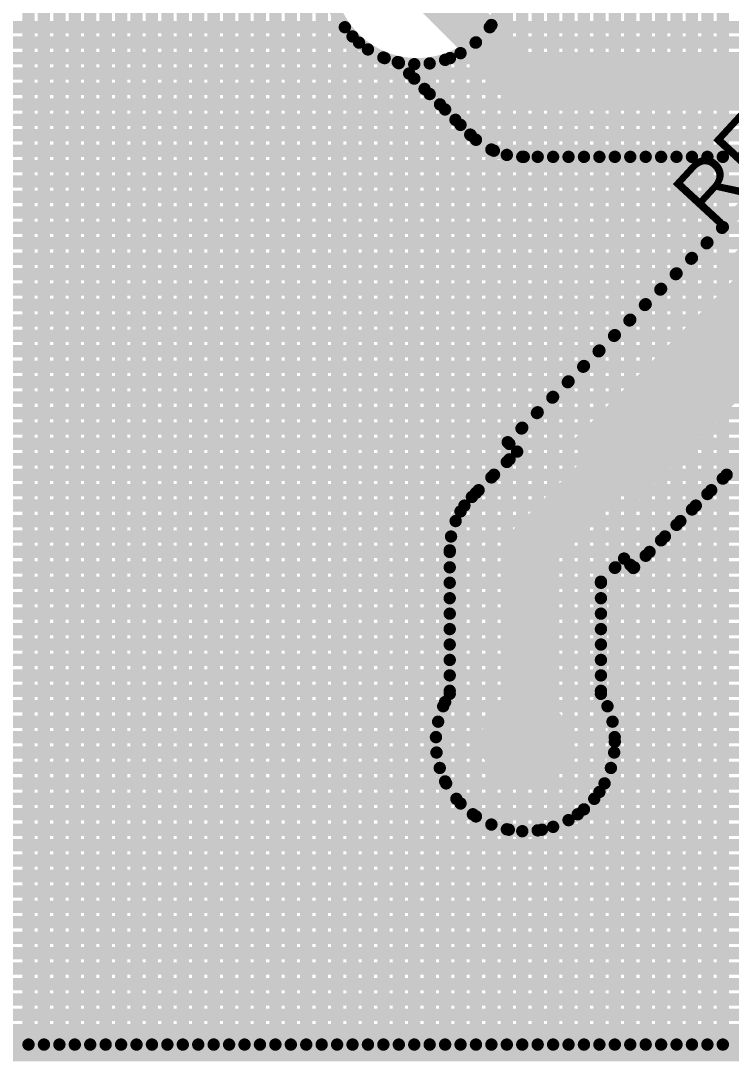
# Model space of a CAD drawing. Header units: millimetres. Extents: x 1.42 to 3.4, y 1.21 to 3.22.
# Drawn here: x 2.0475 to 2.2777, y 1.235 to 1.5721 of the extents above; entities that cross this region are included whole.
import ezdxf

# ---------------------------------------------------------------- set-up
doc = ezdxf.new("R2010")
doc.units = ezdxf.units.MM
doc.header["$MEASUREMENT"] = 0
for name, color, linetype in [('BottomLayer', 5, 'Continuous'), ('BottomSolder', 6, 'Continuous'), ('MultiLayer', 9, 'Continuous'), ('TopLayer', 1, 'Continuous'), ('TopOverlay', 2, 'Continuous'), ('TopPaste', 8, 'Continuous'), ('TopSolder', 216, 'Continuous'), ('ViaHoleLayer', 16, 'Continuous')]:
    doc.layers.add(name, color=color, linetype=linetype)

# ---------------------------------------------------------------- blocks, each defined once
blk = doc.blocks.new('KEY_SMT_2')
at = {"layer": 'TopLayer'}
for points in [[(-0.06102, 0.06102), (-0.06102, 0.08464), (-0.13976, 0.06102), (-0.13976, 0.08464)], [(0.13976, 0.06102), (0.13976, 0.08464), (0.06102, 0.06102), (0.06102, 0.08464)], [(-0.06102, -0.08464), (-0.06102, -0.06102), (-0.13976, -0.08464), (-0.13976, -0.06102)], [(0.13976, -0.08543), (0.13976, -0.06181), (0.06102, -0.08543), (0.06102, -0.06181)]]:
    blk.add_solid(points, dxfattribs=at)
at = {"layer": 'TopOverlay', "const_width": 0.006}
for points in [[(-0.065, 0.09), (0.065, 0.09)], [(-0.065, 0.09), (-0.065, -0.09)], [(0.065, 0.09), (0.065, -0.09)], [(-0.065, -0.09), (0.065, -0.09)]]:
    blk.add_lwpolyline(points, dxfattribs=at)
at = {"layer": 'TopOverlay', "const_width": 0.003}
for points in [[(-0.0665, 0.09, 1), (-0.0635, 0.09, 1)], [(-0.0665, 0.09, 1), (-0.0635, 0.09, 1)], [(0.0635, 0.09, 1), (0.0665, 0.09, 1)], [(0.0635, 0.09, 1), (0.0665, 0.09, 1)], [(-0.0665, -0.09, 1), (-0.0635, -0.09, 1)], [(-0.0665, -0.09, 1), (-0.0635, -0.09, 1)], [(0.0635, -0.09, 1), (0.0665, -0.09, 1)], [(0.0635, -0.09, 1), (0.0665, -0.09, 1)]]:
    blk.add_lwpolyline(points, format="xyb", close=True, dxfattribs=at)
at = {"layer": 'TopPaste'}
for points in [[(-0.06102, 0.06102), (-0.06102, 0.08464), (-0.13976, 0.06102), (-0.13976, 0.08464)], [(0.13976, 0.06102), (0.13976, 0.08464), (0.06102, 0.06102), (0.06102, 0.08464)], [(-0.06102, -0.08464), (-0.06102, -0.06102), (-0.13976, -0.08464), (-0.13976, -0.06102)], [(0.13976, -0.08543), (0.13976, -0.06181), (0.06102, -0.08543), (0.06102, -0.06181)]]:
    blk.add_solid(points, dxfattribs=at)
at = {"layer": 'TopSolder'}
for points in [[(-0.05852, 0.05852), (-0.05852, 0.08715), (-0.14226, 0.05852), (-0.14226, 0.08715)], [(0.14226, 0.05852), (0.14226, 0.08715), (0.05852, 0.05852), (0.05852, 0.08715)], [(-0.05852, -0.08715), (-0.05852, -0.05852), (-0.14226, -0.08715), (-0.14226, -0.05852)], [(0.14226, -0.08793), (0.14226, -0.05931), (0.05852, -0.08793), (0.05852, -0.05931)]]:
    blk.add_solid(points, dxfattribs=at)

msp = doc.modelspace()

# ---------------------------------------------------------------- linework, layer by layer
at = {"layer": 'BottomLayer'}
for points, const_width in [([(2.05, 1.24039), (2.05, 2.12753)], 0.004), ([(2.055, 1.24039), (2.055, 2.12253)], 0.004), ([(2.06, 1.24039), (2.06, 2.11753)], 0.004), ([(2.065, 1.24039), (2.065, 2.11253)], 0.004), ([(2.07, 1.24039), (2.07, 2.10753)], 0.004), ([(2.075, 1.24039), (2.075, 2.10253)], 0.004), ([(2.08, 1.24039), (2.08, 2.09753)], 0.004), ([(2.085, 1.24039), (2.085, 2.09253)], 0.004), ([(2.09, 1.24039), (2.09, 2.08753)], 0.004), ([(2.095, 1.24039), (2.095, 2.08253)], 0.004), ([(2.1, 1.24039), (2.1, 2.0713)], 0.004), ([(2.105, 1.24039), (2.105, 2.06221)], 0.004), ([(2.11, 1.24039), (2.11, 2.05738)], 0.004), ([(2.115, 1.24039), (2.115, 2.05434)], 0.004), ([(2.14, 1.24039), (2.14, 2.05434)], 0.004), ([(2.145, 1.24039), (2.145, 2.05738)], 0.004), ([(2.12, 1.24039), (2.12, 2.05249)], 0.004), ([(2.125, 1.24039), (2.125, 2.05161)], 0.004), ([(2.13, 1.24039), (2.13, 2.05161)], 0.004), ([(2.135, 1.24039), (2.135, 2.05249)], 0.004), ([(2.176, 1.587), (2.2105, 1.5525)], 0.015), ([(2.15, 1.24039), (2.15, 1.57415)], 0.004), ([(1.42, 1.57), (2.15251, 1.57)], 0.004), ([(2.155, 1.24039), (2.155, 1.567)], 0.004), ([(1.42, 1.565), (2.15711, 1.565)], 0.004), ([(2.16, 1.24039), (2.16, 1.56281)], 0.004), ([(1.42, 1.56), (2.16542, 1.56)], 0.004), ([(2.165, 1.24039), (2.165, 1.56017)], 0.004), ([(2.16965, 1.5587), (2.19315, 1.5352)], 0.004), ([(2.17, 1.24039), (2.17, 1.55835)], 0.004), ([(2.2105, 1.5525), (3.1535, 1.5525)], 0.015), ([(1.42, 1.555), (2.17335, 1.555)], 0.004), ([(2.175, 1.24039), (2.175, 1.55335)], 0.004), ([(1.42, 1.55), (2.17835, 1.55)], 0.004), ([(2.18, 1.24039), (2.18, 1.54835)], 0.004), ([(1.42, 1.545), (2.18335, 1.545)], 0.004), ([(2.185, 1.24039), (2.185, 1.54335)], 0.004), ([(1.42, 1.54), (2.18835, 1.54)], 0.004), ([(2.19, 1.24039), (2.19, 1.53835)], 0.004), ([(1.42, 1.535), (2.19335, 1.535)], 0.004), ([(2.195, 1.24039), (2.195, 1.53353)], 0.004), ([(1.42, 1.53), (2.2008, 1.53)], 0.004), ([(2.2, 1.24039), (2.2, 1.53036)], 0.004), ([(2.205, 1.24039), (2.205, 1.52863)], 0.004), ([(1.42, 1.525), (3.14004, 1.525)], 0.004), ([(2.21, 1.24039), (2.21, 1.52801)], 0.004), ([(2.2105, 1.528), (3.13717, 1.528)], 0.004), ([(2.215, 1.24039), (2.215, 1.528)], 0.004), ([(2.22, 1.24039), (2.22, 1.528)], 0.004), ([(2.225, 1.24039), (2.225, 1.528)], 0.004), ([(2.23, 1.24039), (2.23, 1.528)], 0.004), ([(2.235, 1.24039), (2.235, 1.528)], 0.004), ([(2.24, 1.24039), (2.24, 1.528)], 0.004), ([(2.245, 1.24039), (2.245, 1.528)], 0.004), ([(2.25, 1.24039), (2.25, 1.528)], 0.004), ([(2.255, 1.24039), (2.255, 1.528)], 0.004), ([(2.26, 1.24039), (2.26, 1.528)], 0.004), ([(2.265, 1.24039), (2.265, 1.528)], 0.004), ([(2.27, 1.24039), (2.27, 1.528)], 0.004), ([(2.275, 1.24039), (2.275, 1.528)], 0.004), ([(1.42, 1.52), (3.14772, 1.52)], 0.004), ([(1.42, 1.515), (3.384, 1.515)], 0.004), ([(1.42, 1.51), (3.384, 1.51)], 0.004), ([(1.42, 1.505), (3.384, 1.505)], 0.004), ([(1.42, 1.5), (3.384, 1.5)], 0.004), ([(1.42, 1.495), (3.384, 1.495)], 0.004), ([(1.42, 1.49), (3.384, 1.49)], 0.004), ([(1.42, 1.485), (3.384, 1.485)], 0.004), ([(1.42, 1.48), (3.384, 1.48)], 0.004), ([(1.42, 1.475), (3.384, 1.475)], 0.004), ([(1.42, 1.47), (3.384, 1.47)], 0.004), ([(1.42, 1.465), (3.384, 1.465)], 0.004), ([(1.42, 1.46), (3.384, 1.46)], 0.004), ([(1.42, 1.455), (3.384, 1.455)], 0.004), ([(1.42, 1.45), (3.384, 1.45)], 0.004), ([(1.42, 1.445), (3.384, 1.445)], 0.004), ([(1.42, 1.44), (3.384, 1.44)], 0.004), ([(1.42, 1.435), (3.384, 1.435)], 0.004), ([(1.42, 1.43), (3.384, 1.43)], 0.004), ([(1.42, 1.425), (3.384, 1.425)], 0.004), ([(1.42, 1.42), (3.384, 1.42)], 0.004), ([(1.42, 1.415), (3.384, 1.415)], 0.004), ([(1.42, 1.41), (3.384, 1.41)], 0.004), ([(1.42, 1.405), (3.07533, 1.405)], 0.004), ([(1.42, 1.4), (3.06863, 1.4)], 0.004), ([(1.42, 1.395), (3.06464, 1.395)], 0.004), ([(1.42, 1.39), (3.06213, 1.39)], 0.004), ([(1.42, 1.385), (3.06071, 1.385)], 0.004), ([(1.42, 1.38), (3.06021, 1.38)], 0.004), ([(1.42, 1.375), (3.06058, 1.375)], 0.004), ([(1.42, 1.37), (3.06187, 1.37)], 0.004), ([(1.42, 1.365), (3.0642, 1.365)], 0.004), ([(1.42, 1.36), (3.06794, 1.36)], 0.004), ([(1.42, 1.355), (3.07409, 1.355)], 0.004), ([(1.42, 1.35), (3.384, 1.35)], 0.004), ([(1.42, 1.345), (3.384, 1.345)], 0.004), ([(1.42, 1.34), (3.384, 1.34)], 0.004), ([(1.42, 1.335), (3.384, 1.335)], 0.004), ([(1.42, 1.33), (3.384, 1.33)], 0.004), ([(1.42, 1.325), (3.384, 1.325)], 0.004), ([(1.42, 1.32), (3.384, 1.32)], 0.004), ([(1.42, 1.315), (3.384, 1.315)], 0.004), ([(1.42, 1.31), (3.384, 1.31)], 0.004), ([(1.42, 1.305), (3.384, 1.305)], 0.004), ([(1.42, 1.3), (3.384, 1.3)], 0.004), ([(1.42, 1.295), (3.384, 1.295)], 0.004), ([(1.42, 1.29), (3.384, 1.29)], 0.004), ([(1.42, 1.285), (3.384, 1.285)], 0.004), ([(1.42, 1.28), (3.384, 1.28)], 0.004), ([(1.42, 1.275), (3.384, 1.275)], 0.004), ([(1.42, 1.27), (3.384, 1.27)], 0.004), ([(1.42, 1.265), (3.384, 1.265)], 0.004), ([(1.42, 1.26), (3.384, 1.26)], 0.004), ([(1.42, 1.255), (3.384, 1.255)], 0.004), ([(1.42, 1.25), (3.384, 1.25)], 0.004), ([(1.42, 1.245), (3.384, 1.245)], 0.004), ([(1.42, 1.24039), (3.38811, 1.24039)], 0.004)]:
    msp.add_lwpolyline(points, dxfattribs=dict(at, const_width=const_width))
at = {"layer": 'BottomLayer', "const_width": 0.004}
for points in [[(2.16965, 1.5587, -1.816988), (2.2043, 1.59335)], [(2.2105, 1.528, -0.199267), (2.19315, 1.5352)], [(2.2105, 1.528, -0.198912), (2.19318, 1.53518)]]:
    msp.add_lwpolyline(points, format="xyb", dxfattribs=at)
at = {"layer": 'BottomLayer'}
for points, const_width in [([(2.15151, 1.57, 1), (2.15351, 1.57, 1)], 0.002), ([(2.154, 1.567, 1), (2.156, 1.567, 1)], 0.002), ([(2.15611, 1.565, 1), (2.15811, 1.565, 1)], 0.002), ([(2.159, 1.56281, 1), (2.161, 1.56281, 1)], 0.002), ([(2.164, 1.56017, 1), (2.166, 1.56017, 1)], 0.002), ([(2.16442, 1.56, 1), (2.16642, 1.56, 1)], 0.002), ([(2.16865, 1.5587, 1), (2.17065, 1.5587, 1)], 0.002), ([(2.16865, 1.5587, 1), (2.17065, 1.5587, 1)], 0.002), ([(2.169, 1.55835, 1), (2.171, 1.55835, 1)], 0.002), ([(2.20675, 1.5525, 1), (2.21425, 1.5525, 1)], 0.0075), ([(2.20675, 1.5525, 1), (2.21425, 1.5525, 1)], 0.0075), ([(2.17235, 1.555, 1), (2.17435, 1.555, 1)], 0.002), ([(2.174, 1.55335, 1), (2.176, 1.55335, 1)], 0.002), ([(2.17735, 1.55, 1), (2.17935, 1.55, 1)], 0.002), ([(2.179, 1.54835, 1), (2.181, 1.54835, 1)], 0.002), ([(2.18235, 1.545, 1), (2.18435, 1.545, 1)], 0.002), ([(2.184, 1.54335, 1), (2.186, 1.54335, 1)], 0.002), ([(2.18735, 1.54, 1), (2.18935, 1.54, 1)], 0.002), ([(2.189, 1.53835, 1), (2.191, 1.53835, 1)], 0.002), ([(2.19215, 1.5352, 1), (2.19415, 1.5352, 1)], 0.002), ([(2.19215, 1.5352, 1), (2.19415, 1.5352, 1)], 0.002), ([(2.19218, 1.53518, 1), (2.19418, 1.53518, 1)], 0.002), ([(2.19235, 1.535, 1), (2.19435, 1.535, 1)], 0.002), ([(2.194, 1.53353, 1), (2.196, 1.53353, 1)], 0.002), ([(2.199, 1.53036, 1), (2.201, 1.53036, 1)], 0.002), ([(2.1998, 1.53, 1), (2.2018, 1.53, 1)], 0.002), ([(2.204, 1.52863, 1), (2.206, 1.52863, 1)], 0.002), ([(2.209, 1.52801, 1), (2.211, 1.52801, 1)], 0.002), ([(2.2095, 1.528, 1), (2.2115, 1.528, 1)], 0.002), ([(2.2095, 1.528, 1), (2.2115, 1.528, 1)], 0.002), ([(2.2095, 1.528, 1), (2.2115, 1.528, 1)], 0.002), ([(2.214, 1.528, 1), (2.216, 1.528, 1)], 0.002), ([(2.219, 1.528, 1), (2.221, 1.528, 1)], 0.002), ([(2.224, 1.528, 1), (2.226, 1.528, 1)], 0.002), ([(2.229, 1.528, 1), (2.231, 1.528, 1)], 0.002), ([(2.234, 1.528, 1), (2.236, 1.528, 1)], 0.002), ([(2.239, 1.528, 1), (2.241, 1.528, 1)], 0.002), ([(2.244, 1.528, 1), (2.246, 1.528, 1)], 0.002), ([(2.249, 1.528, 1), (2.251, 1.528, 1)], 0.002), ([(2.254, 1.528, 1), (2.256, 1.528, 1)], 0.002), ([(2.259, 1.528, 1), (2.261, 1.528, 1)], 0.002), ([(2.264, 1.528, 1), (2.266, 1.528, 1)], 0.002), ([(2.269, 1.528, 1), (2.271, 1.528, 1)], 0.002), ([(2.274, 1.528, 1), (2.276, 1.528, 1)], 0.002), ([(2.205, 1.3385, 1), (2.217, 1.3385, 1)], 0.012), ([(2.049, 1.24039, 1), (2.051, 1.24039, 1)], 0.002), ([(2.054, 1.24039, 1), (2.056, 1.24039, 1)], 0.002), ([(2.059, 1.24039, 1), (2.061, 1.24039, 1)], 0.002), ([(2.064, 1.24039, 1), (2.066, 1.24039, 1)], 0.002), ([(2.069, 1.24039, 1), (2.071, 1.24039, 1)], 0.002), ([(2.074, 1.24039, 1), (2.076, 1.24039, 1)], 0.002), ([(2.079, 1.24039, 1), (2.081, 1.24039, 1)], 0.002), ([(2.084, 1.24039, 1), (2.086, 1.24039, 1)], 0.002), ([(2.089, 1.24039, 1), (2.091, 1.24039, 1)], 0.002), ([(2.094, 1.24039, 1), (2.096, 1.24039, 1)], 0.002), ([(2.099, 1.24039, 1), (2.101, 1.24039, 1)], 0.002), ([(2.104, 1.24039, 1), (2.106, 1.24039, 1)], 0.002), ([(2.109, 1.24039, 1), (2.111, 1.24039, 1)], 0.002), ([(2.114, 1.24039, 1), (2.116, 1.24039, 1)], 0.002), ([(2.119, 1.24039, 1), (2.121, 1.24039, 1)], 0.002), ([(2.124, 1.24039, 1), (2.126, 1.24039, 1)], 0.002), ([(2.129, 1.24039, 1), (2.131, 1.24039, 1)], 0.002), ([(2.134, 1.24039, 1), (2.136, 1.24039, 1)], 0.002), ([(2.139, 1.24039, 1), (2.141, 1.24039, 1)], 0.002), ([(2.144, 1.24039, 1), (2.146, 1.24039, 1)], 0.002), ([(2.149, 1.24039, 1), (2.151, 1.24039, 1)], 0.002), ([(2.154, 1.24039, 1), (2.156, 1.24039, 1)], 0.002), ([(2.159, 1.24039, 1), (2.161, 1.24039, 1)], 0.002), ([(2.164, 1.24039, 1), (2.166, 1.24039, 1)], 0.002), ([(2.169, 1.24039, 1), (2.171, 1.24039, 1)], 0.002), ([(2.174, 1.24039, 1), (2.176, 1.24039, 1)], 0.002), ([(2.179, 1.24039, 1), (2.181, 1.24039, 1)], 0.002), ([(2.184, 1.24039, 1), (2.186, 1.24039, 1)], 0.002), ([(2.189, 1.24039, 1), (2.191, 1.24039, 1)], 0.002), ([(2.194, 1.24039, 1), (2.196, 1.24039, 1)], 0.002), ([(2.199, 1.24039, 1), (2.201, 1.24039, 1)], 0.002), ([(2.204, 1.24039, 1), (2.206, 1.24039, 1)], 0.002), ([(2.209, 1.24039, 1), (2.211, 1.24039, 1)], 0.002), ([(2.214, 1.24039, 1), (2.216, 1.24039, 1)], 0.002), ([(2.219, 1.24039, 1), (2.221, 1.24039, 1)], 0.002), ([(2.224, 1.24039, 1), (2.226, 1.24039, 1)], 0.002), ([(2.229, 1.24039, 1), (2.231, 1.24039, 1)], 0.002), ([(2.234, 1.24039, 1), (2.236, 1.24039, 1)], 0.002), ([(2.239, 1.24039, 1), (2.241, 1.24039, 1)], 0.002), ([(2.244, 1.24039, 1), (2.246, 1.24039, 1)], 0.002), ([(2.249, 1.24039, 1), (2.251, 1.24039, 1)], 0.002), ([(2.254, 1.24039, 1), (2.256, 1.24039, 1)], 0.002), ([(2.259, 1.24039, 1), (2.261, 1.24039, 1)], 0.002), ([(2.264, 1.24039, 1), (2.266, 1.24039, 1)], 0.002), ([(2.269, 1.24039, 1), (2.271, 1.24039, 1)], 0.002), ([(2.274, 1.24039, 1), (2.276, 1.24039, 1)], 0.002)]:
    msp.add_lwpolyline(points, format="xyb", close=True, dxfattribs=dict(at, const_width=const_width))
at = {"layer": 'BottomSolder', "const_width": 0.0145}
msp.add_lwpolyline([(2.20375, 1.3385, 1), (2.21825, 1.3385, 1)], format="xyb", close=True, dxfattribs=at)
at = {"layer": 'BottomSolder', "const_width": 0.01}
msp.add_lwpolyline([(1.42, 1.24), (3.3885, 1.24)], dxfattribs=at)
at = {"layer": 'MultiLayer', "const_width": 0.012}
msp.add_lwpolyline([(2.205, 1.3385, 1), (2.217, 1.3385, 1)], format="xyb", close=True, dxfattribs=at)
at = {"layer": 'TopLayer'}
for points, const_width in [([(2.08, 1.24039), (2.08, 1.99226)], 0.004), ([(2.075, 1.24039), (2.075, 1.98726)], 0.004), ([(2.07, 1.24039), (2.07, 1.98226)], 0.004), ([(2.065, 1.24039), (2.065, 1.97726)], 0.004), ([(2.085, 1.24039), (2.085, 1.86726)], 0.004), ([(2.09, 1.24039), (2.09, 1.86226)], 0.004), ([(2.095, 1.24039), (2.095, 1.85726)], 0.004), ([(2.1, 1.24039), (2.1, 1.85226)], 0.004), ([(2.145, 1.24039), (2.145, 1.85014)], 0.004), ([(2.105, 1.24039), (2.105, 1.84726)], 0.004), ([(2.11, 1.24039), (2.11, 1.84226)], 0.004), ([(2.14, 1.24039), (2.14, 1.84514)], 0.004), ([(2.135, 1.24039), (2.135, 1.84014)], 0.004), ([(2.115, 1.24039), (2.115, 1.83726)], 0.004), ([(2.13, 1.24039), (2.13, 1.83514)], 0.004), ([(2.12, 1.24039), (2.12, 1.83226)], 0.004), ([(2.125, 1.24039), (2.125, 1.83014)], 0.004), ([(2.06, 1.24039), (2.06, 1.76625)], 0.004), ([(2.055, 1.24039), (2.055, 1.76125)], 0.004), ([(2.05, 1.24039), (2.05, 1.75625)], 0.004), ([(2.235, 1.46524), (2.235, 1.75504)], 0.004), ([(2.23, 1.46024), (2.23, 1.75004)], 0.004), ([(2.225, 1.45524), (2.225, 1.74504)], 0.004), ([(2.22, 1.45024), (2.22, 1.74004)], 0.004), ([(2.215, 1.44524), (2.215, 1.73504)], 0.004), ([(2.24, 1.47024), (2.24, 1.73569)], 0.004), ([(2.21, 1.44024), (2.21, 1.73004)], 0.004), ([(2.245, 1.47524), (2.245, 1.72899)], 0.004), ([(2.25, 1.48024), (2.25, 1.72499)], 0.004), ([(2.255, 1.48524), (2.255, 1.72247)], 0.004), ([(2.26, 1.49024), (2.26, 1.72103)], 0.004), ([(2.265, 1.49524), (2.265, 1.7205)], 0.004), ([(2.27, 1.50024), (2.27, 1.72085)], 0.004), ([(2.275, 1.50524), (2.275, 1.7221)], 0.004), ([(2.205, 1.42915), (2.205, 1.587)], 0.004), ([(2.15, 1.24039), (2.15, 1.57415)], 0.004), ([(1.83774, 1.57), (2.15251, 1.57)], 0.004), ([(2.19949, 1.57), (2.35478, 1.57)], 0.004), ([(2.2, 1.42415), (2.2, 1.57072)], 0.004), ([(2.155, 1.24039), (2.155, 1.567)], 0.004), ([(1.84274, 1.565), (2.15711, 1.565)], 0.004), ([(2.16, 1.24039), (2.16, 1.56281)], 0.004), ([(2.19489, 1.565), (2.35978, 1.565)], 0.004), ([(2.195, 1.41915), (2.195, 1.56509)], 0.004), ([(1.84774, 1.56), (2.16542, 1.56)], 0.004), ([(2.165, 1.24039), (2.165, 1.56017)], 0.004), ([(2.185, 1.35135), (2.185, 1.55943)], 0.004), ([(2.18658, 1.56), (2.36478, 1.56)], 0.004), ([(2.19, 1.41312), (2.19, 1.5616)], 0.004), ([(2.17, 1.24039), (2.17, 1.55863)], 0.004), ([(2.175, 1.24039), (2.175, 1.55802)], 0.004), ([(2.18, 1.24039), (2.18, 1.55828)], 0.004), ([(1.84875, 1.555), (2.36978, 1.555)], 0.004), ([(1.84375, 1.55), (2.37478, 1.55)], 0.004), ([(1.83875, 1.545), (2.37978, 1.545)], 0.004), ([(1.83375, 1.54), (2.38478, 1.54)], 0.004), ([(1.82875, 1.535), (2.51188, 1.535)], 0.004), ([(1.82375, 1.53), (2.50688, 1.53)], 0.004), ([(1.81875, 1.525), (2.50188, 1.525)], 0.004), ([(1.81375, 1.52), (2.49688, 1.52)], 0.004), ([(1.80875, 1.515), (2.28476, 1.515)], 0.004), ([(2.20529, 1.43553), (2.28501, 1.51525)], 0.004), ([(1.80375, 1.51), (2.27976, 1.51)], 0.004), ([(1.79875, 1.505), (2.27476, 1.505)], 0.004), ([(1.79375, 1.5), (2.26976, 1.5)], 0.004), ([(1.78875, 1.495), (2.26476, 1.495)], 0.004), ([(1.78375, 1.49), (2.25976, 1.49)], 0.004), ([(1.77875, 1.485), (2.25476, 1.485)], 0.004), ([(1.77375, 1.48), (2.24976, 1.48)], 0.004), ([(1.76265, 1.475), (2.24476, 1.475)], 0.004), ([(2.24603, 1.39479), (2.32575, 1.47451)], 0.004), ([(1.75765, 1.47), (2.23976, 1.47)], 0.004), ([(1.75265, 1.465), (2.23476, 1.465)], 0.004), ([(1.75022, 1.46), (2.22976, 1.46)], 0.004), ([(2.211, 1.4005), (2.26552, 1.45502)], 0.015), ([(1.74782, 1.455), (2.22476, 1.455)], 0.004), ([(1.744, 1.45), (2.21976, 1.45)], 0.004), ([(1.7377, 1.445), (2.21476, 1.445)], 0.004), ([(1.42, 1.44), (2.20976, 1.44)], 0.004), ([(1.42, 1.435), (2.20582, 1.435)], 0.004), ([(2.20529, 1.43553), (2.20834, 1.43249)], 0.004), ([(2.1937, 1.41785), (2.20834, 1.43249)], 0.004), ([(1.42, 1.43), (2.20585, 1.43)], 0.004), ([(1.42, 1.425), (2.20085, 1.425)], 0.004), ([(2.27624, 1.425), (2.98741, 1.425)], 0.004), ([(2.275, 1.24039), (2.275, 1.42376)], 0.004), ([(1.42, 1.42), (2.19585, 1.42)], 0.004), ([(2.27, 1.24039), (2.27, 1.41876)], 0.004), ([(2.27124, 1.42), (2.98741, 1.42)], 0.004), ([(1.42, 1.415), (2.19125, 1.415)], 0.004), ([(2.265, 1.24039), (2.265, 1.41376)], 0.004), ([(2.26624, 1.415), (2.98741, 1.415)], 0.004), ([(1.42, 1.41), (2.18842, 1.41)], 0.004), ([(2.26, 1.24039), (2.26, 1.40876)], 0.004), ([(2.26124, 1.41), (2.38576, 1.41)], 0.004), ([(1.42, 1.405), (2.18692, 1.405)], 0.004), ([(2.211, 1.3385), (2.211, 1.4005)], 0.015), ([(2.255, 1.24039), (2.255, 1.40376)], 0.004), ([(2.25624, 1.405), (2.38076, 1.405)], 0.004), ([(2.1865, 1.35402), (2.1865, 1.4005)], 0.004), ([(1.42, 1.4), (2.1865, 1.4)], 0.004), ([(2.2355, 1.39035), (2.24299, 1.39784)], 0.004), ([(2.24299, 1.39784), (2.24603, 1.39479)], 0.004), ([(2.25, 1.24039), (2.25, 1.39876)], 0.004), ([(2.25124, 1.4), (2.37576, 1.4)], 0.004), ([(1.42, 1.395), (2.1865, 1.395)], 0.004), ([(2.24, 1.3385), (2.24, 1.39485)], 0.004), ([(2.24015, 1.395), (2.24582, 1.395)], 0.004), ([(2.245, 1.24039), (2.245, 1.39582)], 0.004), ([(2.24624, 1.395), (2.37076, 1.395)], 0.004), ([(2.2355, 1.35402), (2.2355, 1.39035)], 0.004), ([(1.42, 1.39), (2.1865, 1.39)], 0.004), ([(2.2355, 1.39), (2.36576, 1.39)], 0.004), ([(1.42, 1.385), (2.1865, 1.385)], 0.004), ([(2.2355, 1.385), (2.36076, 1.385)], 0.004), ([(1.42, 1.38), (2.1865, 1.38)], 0.004), ([(2.2355, 1.38), (2.35576, 1.38)], 0.004), ([(1.42, 1.375), (2.1865, 1.375)], 0.004), ([(2.2355, 1.375), (2.35076, 1.375)], 0.004), ([(1.42, 1.37), (2.1865, 1.37)], 0.004), ([(2.2355, 1.37), (2.34576, 1.37)], 0.004), ([(1.42, 1.365), (2.1865, 1.365)], 0.004), ([(2.2355, 1.365), (2.34076, 1.365)], 0.004), ([(1.42, 1.36), (2.1865, 1.36)], 0.004), ([(2.2355, 1.36), (2.33576, 1.36)], 0.004), ([(1.42, 1.355), (2.1865, 1.355)], 0.004), ([(2.2355, 1.355), (2.33076, 1.355)], 0.004), ([(1.42, 1.35), (2.18438, 1.35)], 0.004), ([(2.23762, 1.35), (2.32576, 1.35)], 0.004), ([(1.42, 1.345), (2.18274, 1.345)], 0.004), ([(2.23926, 1.345), (2.32076, 1.345)], 0.004), ([(1.42, 1.34), (2.18204, 1.34)], 0.004), ([(2.23996, 1.34), (2.31576, 1.34)], 0.004), ([(2.24, 1.24039), (2.24, 1.3385)], 0.004), ([(1.42, 1.335), (2.18221, 1.335)], 0.004), ([(2.23979, 1.335), (2.31076, 1.335)], 0.004), ([(1.42, 1.33), (2.18327, 1.33)], 0.004), ([(2.23873, 1.33), (2.31082, 1.33)], 0.004), ([(1.42, 1.325), (2.18533, 1.325)], 0.004), ([(2.185, 1.24039), (2.185, 1.32565)], 0.004), ([(2.23667, 1.325), (2.31582, 1.325)], 0.004), ([(1.42, 1.32), (2.18867, 1.32)], 0.004), ([(2.23333, 1.32), (2.32082, 1.32)], 0.004), ([(2.235, 1.24039), (2.235, 1.32222)], 0.004), ([(2.19, 1.24039), (2.19, 1.3185)], 0.004), ([(2.23, 1.24039), (2.23, 1.31659)], 0.004), ([(1.42, 1.315), (2.19401, 1.315)], 0.004), ([(2.195, 1.24039), (2.195, 1.31431)], 0.004), ([(2.225, 1.24039), (2.225, 1.3131)], 0.004), ([(2.22799, 1.315), (2.32582, 1.315)], 0.004), ([(1.42, 1.31), (2.20564, 1.31)], 0.004), ([(2.2, 1.24039), (2.2, 1.31167)], 0.004), ([(2.205, 1.24039), (2.205, 1.31013)], 0.004), ([(2.21, 1.24039), (2.21, 1.30952)], 0.004), ([(2.215, 1.24039), (2.215, 1.30978)], 0.004), ([(2.21636, 1.31), (2.33082, 1.31)], 0.004), ([(2.22, 1.24039), (2.22, 1.31093)], 0.004), ([(1.42, 1.305), (2.33582, 1.305)], 0.004), ([(1.42, 1.3), (2.34082, 1.3)], 0.004), ([(1.42, 1.295), (2.34582, 1.295)], 0.004), ([(1.42, 1.29), (2.95784, 1.29)], 0.004), ([(1.42, 1.285), (2.95784, 1.285)], 0.004), ([(1.42, 1.28), (2.95784, 1.28)], 0.004), ([(1.42, 1.275), (2.95784, 1.275)], 0.004), ([(1.42, 1.27), (2.95784, 1.27)], 0.004), ([(1.42, 1.265), (2.95784, 1.265)], 0.004), ([(1.42, 1.26), (2.95784, 1.26)], 0.004), ([(1.42, 1.255), (2.95784, 1.255)], 0.004), ([(1.42, 1.25), (2.95784, 1.25)], 0.004), ([(1.42, 1.245), (2.95784, 1.245)], 0.004), ([(1.42039, 1.24039), (3.39, 1.24039)], 0.004)]:
    msp.add_lwpolyline(points, dxfattribs=dict(at, const_width=const_width))
at = {"layer": 'TopLayer', "const_width": 0.004}
for points in [[(2.205, 1.587, -1.331228), (2.1515, 1.60252)], [(2.1865, 1.4005, -0.199267), (2.1937, 1.41785)], [(2.1865, 1.4005, -0.198912), (2.19368, 1.41782)], [(2.24, 1.3385, -1.331228), (2.1865, 1.35402)], [(2.2355, 1.35402, -0.142083), (2.24, 1.3385)]]:
    msp.add_lwpolyline(points, format="xyb", dxfattribs=at)
at = {"layer": 'TopLayer'}
for points, const_width in [([(2.15151, 1.57, 1), (2.15351, 1.57, 1)], 0.002), ([(2.19849, 1.57, 1), (2.20049, 1.57, 1)], 0.002), ([(2.199, 1.57072, 1), (2.201, 1.57072, 1)], 0.002), ([(2.154, 1.567, 1), (2.156, 1.567, 1)], 0.002), ([(2.15611, 1.565, 1), (2.15811, 1.565, 1)], 0.002), ([(2.159, 1.56281, 1), (2.161, 1.56281, 1)], 0.002), ([(2.19389, 1.565, 1), (2.19589, 1.565, 1)], 0.002), ([(2.194, 1.56509, 1), (2.196, 1.56509, 1)], 0.002), ([(2.164, 1.56017, 1), (2.166, 1.56017, 1)], 0.002), ([(2.16442, 1.56, 1), (2.16642, 1.56, 1)], 0.002), ([(2.184, 1.55943, 1), (2.186, 1.55943, 1)], 0.002), ([(2.18558, 1.56, 1), (2.18758, 1.56, 1)], 0.002), ([(2.189, 1.5616, 1), (2.191, 1.5616, 1)], 0.002), ([(2.169, 1.55863, 1), (2.171, 1.55863, 1)], 0.002), ([(2.174, 1.55802, 1), (2.176, 1.55802, 1)], 0.002), ([(2.179, 1.55828, 1), (2.181, 1.55828, 1)], 0.002), ([(2.27376, 1.505, 1), (2.27576, 1.505, 1)], 0.002), ([(2.274, 1.50524, 1), (2.276, 1.50524, 1)], 0.002), ([(2.26876, 1.5, 1), (2.27076, 1.5, 1)], 0.002), ([(2.269, 1.50024, 1), (2.271, 1.50024, 1)], 0.002), ([(2.26376, 1.495, 1), (2.26576, 1.495, 1)], 0.002), ([(2.264, 1.49524, 1), (2.266, 1.49524, 1)], 0.002), ([(2.25876, 1.49, 1), (2.26076, 1.49, 1)], 0.002), ([(2.259, 1.49024, 1), (2.261, 1.49024, 1)], 0.002), ([(2.25376, 1.485, 1), (2.25576, 1.485, 1)], 0.002), ([(2.254, 1.48524, 1), (2.256, 1.48524, 1)], 0.002), ([(2.24876, 1.48, 1), (2.25076, 1.48, 1)], 0.002), ([(2.249, 1.48024, 1), (2.251, 1.48024, 1)], 0.002), ([(2.24376, 1.475, 1), (2.24576, 1.475, 1)], 0.002), ([(2.244, 1.47524, 1), (2.246, 1.47524, 1)], 0.002), ([(2.23876, 1.47, 1), (2.24076, 1.47, 1)], 0.002), ([(2.239, 1.47024, 1), (2.241, 1.47024, 1)], 0.002), ([(2.23376, 1.465, 1), (2.23576, 1.465, 1)], 0.002), ([(2.234, 1.46524, 1), (2.236, 1.46524, 1)], 0.002), ([(2.22876, 1.46, 1), (2.23076, 1.46, 1)], 0.002), ([(2.229, 1.46024, 1), (2.231, 1.46024, 1)], 0.002), ([(2.26177, 1.45502, 1), (2.26927, 1.45502, 1)], 0.0075), ([(2.22376, 1.455, 1), (2.22576, 1.455, 1)], 0.002), ([(2.224, 1.45524, 1), (2.226, 1.45524, 1)], 0.002), ([(2.21876, 1.45, 1), (2.22076, 1.45, 1)], 0.002), ([(2.219, 1.45024, 1), (2.221, 1.45024, 1)], 0.002), ([(2.21376, 1.445, 1), (2.21576, 1.445, 1)], 0.002), ([(2.214, 1.44524, 1), (2.216, 1.44524, 1)], 0.002), ([(2.20876, 1.44, 1), (2.21076, 1.44, 1)], 0.002), ([(2.209, 1.44024, 1), (2.211, 1.44024, 1)], 0.002), ([(2.20429, 1.43553, 1), (2.20629, 1.43553, 1)], 0.002), ([(2.20429, 1.43553, 1), (2.20629, 1.43553, 1)], 0.002), ([(2.20482, 1.435, 1), (2.20682, 1.435, 1)], 0.002), ([(2.20734, 1.43249, 1), (2.20934, 1.43249, 1)], 0.002), ([(2.20734, 1.43249, 1), (2.20934, 1.43249, 1)], 0.002), ([(2.204, 1.42915, 1), (2.206, 1.42915, 1)], 0.002), ([(2.20485, 1.43, 1), (2.20685, 1.43, 1)], 0.002), ([(2.199, 1.42415, 1), (2.201, 1.42415, 1)], 0.002), ([(2.19985, 1.425, 1), (2.20185, 1.425, 1)], 0.002), ([(2.27524, 1.425, 1), (2.27724, 1.425, 1)], 0.002), ([(2.274, 1.42376, 1), (2.276, 1.42376, 1)], 0.002), ([(2.19268, 1.41782, 1), (2.19468, 1.41782, 1)], 0.002), ([(2.1927, 1.41785, 1), (2.1947, 1.41785, 1)], 0.002), ([(2.1927, 1.41785, 1), (2.1947, 1.41785, 1)], 0.002), ([(2.194, 1.41915, 1), (2.196, 1.41915, 1)], 0.002), ([(2.19485, 1.42, 1), (2.19685, 1.42, 1)], 0.002), ([(2.269, 1.41876, 1), (2.271, 1.41876, 1)], 0.002), ([(2.27024, 1.42, 1), (2.27224, 1.42, 1)], 0.002), ([(2.19025, 1.415, 1), (2.19225, 1.415, 1)], 0.002), ([(2.264, 1.41376, 1), (2.266, 1.41376, 1)], 0.002), ([(2.26524, 1.415, 1), (2.26724, 1.415, 1)], 0.002), ([(2.189, 1.41312, 1), (2.191, 1.41312, 1)], 0.002), ([(2.18742, 1.41, 1), (2.18942, 1.41, 1)], 0.002), ([(2.259, 1.40876, 1), (2.261, 1.40876, 1)], 0.002), ([(2.26024, 1.41, 1), (2.26224, 1.41, 1)], 0.002), ([(2.18592, 1.405, 1), (2.18792, 1.405, 1)], 0.002), ([(2.20725, 1.4005, 1), (2.21475, 1.4005, 1)], 0.0075), ([(2.20725, 1.4005, 1), (2.21475, 1.4005, 1)], 0.0075), ([(2.254, 1.40376, 1), (2.256, 1.40376, 1)], 0.002), ([(2.25524, 1.405, 1), (2.25724, 1.405, 1)], 0.002), ([(2.1855, 1.4005, 1), (2.1875, 1.4005, 1)], 0.002), ([(2.1855, 1.4005, 1), (2.1875, 1.4005, 1)], 0.002), ([(2.1855, 1.4005, 1), (2.1875, 1.4005, 1)], 0.002), ([(2.1855, 1.4, 1), (2.1875, 1.4, 1)], 0.002), ([(2.24199, 1.39784, 1), (2.24399, 1.39784, 1)], 0.002), ([(2.24199, 1.39784, 1), (2.24399, 1.39784, 1)], 0.002), ([(2.249, 1.39876, 1), (2.251, 1.39876, 1)], 0.002), ([(2.25024, 1.4, 1), (2.25224, 1.4, 1)], 0.002), ([(2.1855, 1.395, 1), (2.1875, 1.395, 1)], 0.002), ([(2.239, 1.39485, 1), (2.241, 1.39485, 1)], 0.002), ([(2.23915, 1.395, 1), (2.24115, 1.395, 1)], 0.002), ([(2.244, 1.39582, 1), (2.246, 1.39582, 1)], 0.002), ([(2.24482, 1.395, 1), (2.24682, 1.395, 1)], 0.002), ([(2.24503, 1.39479, 1), (2.24703, 1.39479, 1)], 0.002), ([(2.24503, 1.39479, 1), (2.24703, 1.39479, 1)], 0.002), ([(2.24524, 1.395, 1), (2.24724, 1.395, 1)], 0.002), ([(2.2345, 1.39035, 1), (2.2365, 1.39035, 1)], 0.002), ([(2.2345, 1.39035, 1), (2.2365, 1.39035, 1)], 0.002), ([(2.1855, 1.39, 1), (2.1875, 1.39, 1)], 0.002), ([(2.2345, 1.39, 1), (2.2365, 1.39, 1)], 0.002), ([(2.1855, 1.385, 1), (2.1875, 1.385, 1)], 0.002), ([(2.2345, 1.385, 1), (2.2365, 1.385, 1)], 0.002), ([(2.1855, 1.38, 1), (2.1875, 1.38, 1)], 0.002), ([(2.2345, 1.38, 1), (2.2365, 1.38, 1)], 0.002), ([(2.1855, 1.375, 1), (2.1875, 1.375, 1)], 0.002), ([(2.2345, 1.375, 1), (2.2365, 1.375, 1)], 0.002), ([(2.1855, 1.37, 1), (2.1875, 1.37, 1)], 0.002), ([(2.2345, 1.37, 1), (2.2365, 1.37, 1)], 0.002), ([(2.1855, 1.365, 1), (2.1875, 1.365, 1)], 0.002), ([(2.2345, 1.365, 1), (2.2365, 1.365, 1)], 0.002), ([(2.1855, 1.36, 1), (2.1875, 1.36, 1)], 0.002), ([(2.2345, 1.36, 1), (2.2365, 1.36, 1)], 0.002), ([(2.1855, 1.355, 1), (2.1875, 1.355, 1)], 0.002), ([(2.1855, 1.35402, 1), (2.1875, 1.35402, 1)], 0.002), ([(2.1855, 1.35402, 1), (2.1875, 1.35402, 1)], 0.002), ([(2.2345, 1.355, 1), (2.2365, 1.355, 1)], 0.002), ([(2.2345, 1.35402, 1), (2.2365, 1.35402, 1)], 0.002), ([(2.2345, 1.35402, 1), (2.2365, 1.35402, 1)], 0.002), ([(2.18338, 1.35, 1), (2.18538, 1.35, 1)], 0.002), ([(2.184, 1.35135, 1), (2.186, 1.35135, 1)], 0.002), ([(2.23662, 1.35, 1), (2.23862, 1.35, 1)], 0.002), ([(2.205, 1.3385, 1), (2.217, 1.3385, 1)], 0.012), ([(2.18174, 1.345, 1), (2.18374, 1.345, 1)], 0.002), ([(2.20725, 1.3385, 1), (2.21475, 1.3385, 1)], 0.0075), ([(2.23826, 1.345, 1), (2.24026, 1.345, 1)], 0.002), ([(2.18104, 1.34, 1), (2.18304, 1.34, 1)], 0.002), ([(2.23896, 1.34, 1), (2.24096, 1.34, 1)], 0.002), ([(2.239, 1.3385, 1), (2.241, 1.3385, 1)], 0.002), ([(2.239, 1.3385, 1), (2.241, 1.3385, 1)], 0.002), ([(2.239, 1.3385, 1), (2.241, 1.3385, 1)], 0.002), ([(2.239, 1.3385, 1), (2.241, 1.3385, 1)], 0.002), ([(2.18121, 1.335, 1), (2.18321, 1.335, 1)], 0.002), ([(2.23879, 1.335, 1), (2.24079, 1.335, 1)], 0.002), ([(2.18227, 1.33, 1), (2.18427, 1.33, 1)], 0.002), ([(2.23773, 1.33, 1), (2.23973, 1.33, 1)], 0.002), ([(2.184, 1.32565, 1), (2.186, 1.32565, 1)], 0.002), ([(2.18433, 1.325, 1), (2.18633, 1.325, 1)], 0.002), ([(2.23567, 1.325, 1), (2.23767, 1.325, 1)], 0.002), ([(2.18767, 1.32, 1), (2.18967, 1.32, 1)], 0.002), ([(2.23233, 1.32, 1), (2.23433, 1.32, 1)], 0.002), ([(2.234, 1.32222, 1), (2.236, 1.32222, 1)], 0.002), ([(2.189, 1.3185, 1), (2.191, 1.3185, 1)], 0.002), ([(2.229, 1.31659, 1), (2.231, 1.31659, 1)], 0.002), ([(2.19301, 1.315, 1), (2.19501, 1.315, 1)], 0.002), ([(2.194, 1.31431, 1), (2.196, 1.31431, 1)], 0.002), ([(2.224, 1.3131, 1), (2.226, 1.3131, 1)], 0.002), ([(2.22699, 1.315, 1), (2.22899, 1.315, 1)], 0.002), ([(2.199, 1.31167, 1), (2.201, 1.31167, 1)], 0.002), ([(2.204, 1.31013, 1), (2.206, 1.31013, 1)], 0.002), ([(2.20464, 1.31, 1), (2.20664, 1.31, 1)], 0.002), ([(2.209, 1.30952, 1), (2.211, 1.30952, 1)], 0.002), ([(2.214, 1.30978, 1), (2.216, 1.30978, 1)], 0.002), ([(2.21536, 1.31, 1), (2.21736, 1.31, 1)], 0.002), ([(2.219, 1.31093, 1), (2.221, 1.31093, 1)], 0.002), ([(2.049, 1.24039, 1), (2.051, 1.24039, 1)], 0.002), ([(2.054, 1.24039, 1), (2.056, 1.24039, 1)], 0.002), ([(2.059, 1.24039, 1), (2.061, 1.24039, 1)], 0.002), ([(2.064, 1.24039, 1), (2.066, 1.24039, 1)], 0.002), ([(2.069, 1.24039, 1), (2.071, 1.24039, 1)], 0.002), ([(2.074, 1.24039, 1), (2.076, 1.24039, 1)], 0.002), ([(2.079, 1.24039, 1), (2.081, 1.24039, 1)], 0.002), ([(2.084, 1.24039, 1), (2.086, 1.24039, 1)], 0.002), ([(2.089, 1.24039, 1), (2.091, 1.24039, 1)], 0.002), ([(2.094, 1.24039, 1), (2.096, 1.24039, 1)], 0.002), ([(2.099, 1.24039, 1), (2.101, 1.24039, 1)], 0.002), ([(2.104, 1.24039, 1), (2.106, 1.24039, 1)], 0.002), ([(2.109, 1.24039, 1), (2.111, 1.24039, 1)], 0.002), ([(2.114, 1.24039, 1), (2.116, 1.24039, 1)], 0.002), ([(2.119, 1.24039, 1), (2.121, 1.24039, 1)], 0.002), ([(2.124, 1.24039, 1), (2.126, 1.24039, 1)], 0.002), ([(2.129, 1.24039, 1), (2.131, 1.24039, 1)], 0.002), ([(2.134, 1.24039, 1), (2.136, 1.24039, 1)], 0.002), ([(2.139, 1.24039, 1), (2.141, 1.24039, 1)], 0.002), ([(2.144, 1.24039, 1), (2.146, 1.24039, 1)], 0.002), ([(2.149, 1.24039, 1), (2.151, 1.24039, 1)], 0.002), ([(2.154, 1.24039, 1), (2.156, 1.24039, 1)], 0.002), ([(2.159, 1.24039, 1), (2.161, 1.24039, 1)], 0.002), ([(2.164, 1.24039, 1), (2.166, 1.24039, 1)], 0.002), ([(2.169, 1.24039, 1), (2.171, 1.24039, 1)], 0.002), ([(2.174, 1.24039, 1), (2.176, 1.24039, 1)], 0.002), ([(2.179, 1.24039, 1), (2.181, 1.24039, 1)], 0.002), ([(2.184, 1.24039, 1), (2.186, 1.24039, 1)], 0.002), ([(2.189, 1.24039, 1), (2.191, 1.24039, 1)], 0.002), ([(2.194, 1.24039, 1), (2.196, 1.24039, 1)], 0.002), ([(2.199, 1.24039, 1), (2.201, 1.24039, 1)], 0.002), ([(2.204, 1.24039, 1), (2.206, 1.24039, 1)], 0.002), ([(2.209, 1.24039, 1), (2.211, 1.24039, 1)], 0.002), ([(2.214, 1.24039, 1), (2.216, 1.24039, 1)], 0.002), ([(2.219, 1.24039, 1), (2.221, 1.24039, 1)], 0.002), ([(2.224, 1.24039, 1), (2.226, 1.24039, 1)], 0.002), ([(2.229, 1.24039, 1), (2.231, 1.24039, 1)], 0.002), ([(2.234, 1.24039, 1), (2.236, 1.24039, 1)], 0.002), ([(2.239, 1.24039, 1), (2.241, 1.24039, 1)], 0.002), ([(2.244, 1.24039, 1), (2.246, 1.24039, 1)], 0.002), ([(2.249, 1.24039, 1), (2.251, 1.24039, 1)], 0.002), ([(2.254, 1.24039, 1), (2.256, 1.24039, 1)], 0.002), ([(2.259, 1.24039, 1), (2.261, 1.24039, 1)], 0.002), ([(2.264, 1.24039, 1), (2.266, 1.24039, 1)], 0.002), ([(2.269, 1.24039, 1), (2.271, 1.24039, 1)], 0.002), ([(2.274, 1.24039, 1), (2.276, 1.24039, 1)], 0.002)]:
    msp.add_lwpolyline(points, format="xyb", close=True, dxfattribs=dict(at, const_width=const_width))
at = {"layer": 'TopSolder', "const_width": 0.0145}
msp.add_lwpolyline([(2.20375, 1.3385, 1), (2.21825, 1.3385, 1)], format="xyb", close=True, dxfattribs=at)
at = {"layer": 'ViaHoleLayer', "const_width": 0.006}
msp.add_lwpolyline([(2.208, 1.3385, 1), (2.214, 1.3385, 1)], format="xyb", close=True, dxfattribs=at)

# ---------------------------------------------------------------- block references
at = {"rotation": 45}
msp.add_blockref('KEY_SMT_2', (2.38801, 1.47451), dxfattribs=at)

# ---------------------------------------------------------------- texts
at = {"layer": 'TopOverlay'}
msp.add_text('RESET', height=0.02, rotation=47.2906, dxfattribs=at).set_placement((2.272, 1.504))

doc.saveas('drawing.dxf')
